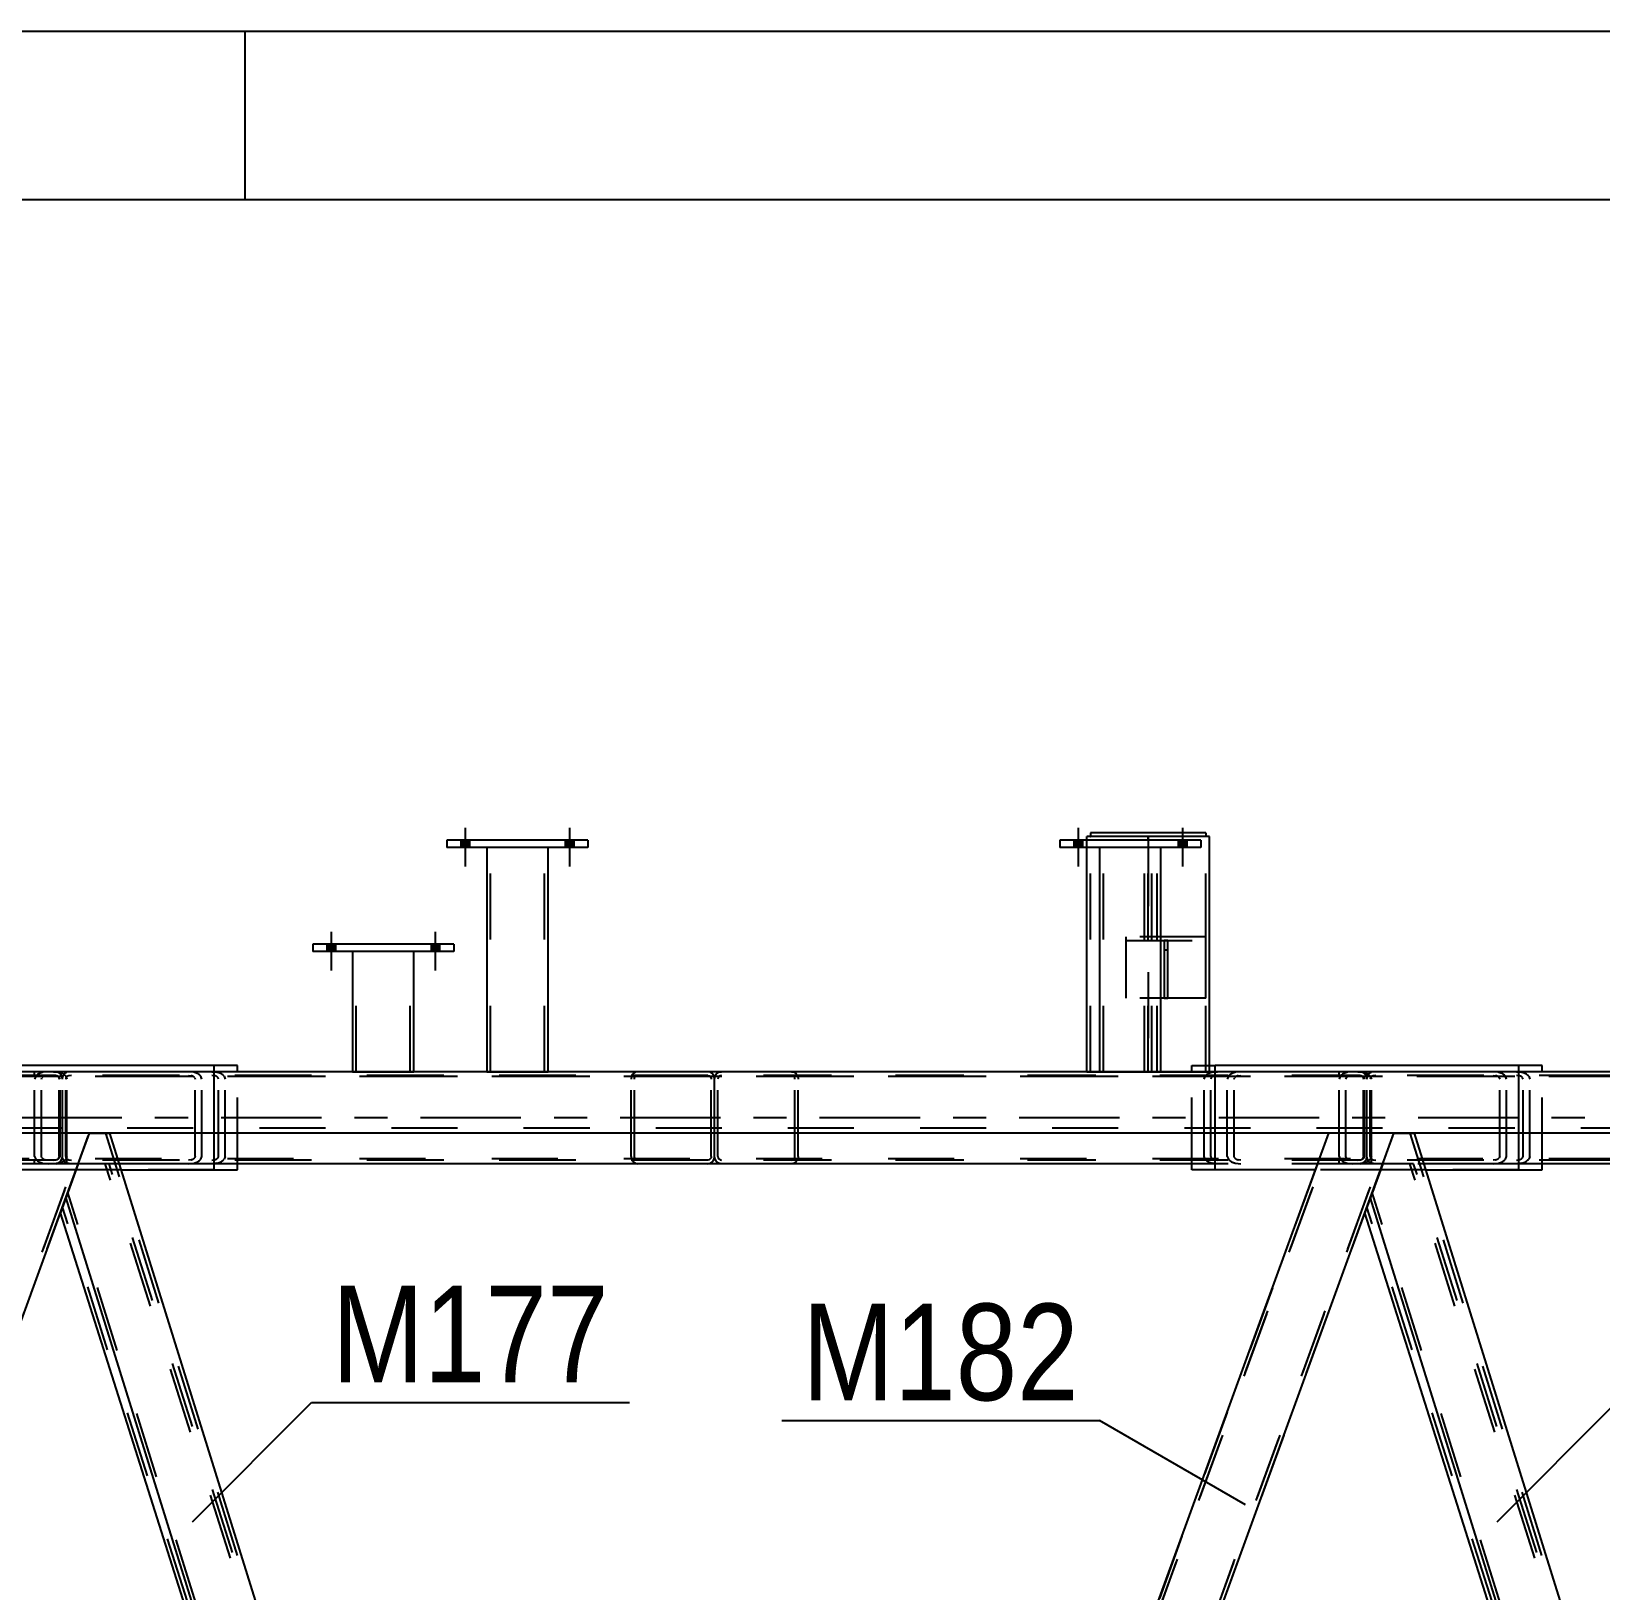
# Model space of a CAD drawing. Header units: millimetres. Extents: x -857 to 332, y -866 to -25.
# Drawn here: x 116.01 to 162.56, y -71.3 to -25.05 of the extents above; entities that cross this region are included whole.
import ezdxf

# ---------------------------------------------------------------- set-up
doc = ezdxf.new("R2010")
doc.units = ezdxf.units.MM
doc.linetypes.add('DXK_LINE_DOT2', pattern=[3.9198, 1.9599, -1.9599])
doc.linetypes.add('DXK_LINE_DOT3', pattern=[5.9187, 2.979, -0.9799, 0.9799, -0.9799])
doc.styles.add('Arial Narrow', font='ARIALN.TTF', dxfattribs={"height": 0.2})

# ---------------------------------------------------------------- blocks, each defined once
blk = doc.blocks.new('Unknown-570386455-1132')
at = {"color": 5, "linetype": 'Continuous'}
for p, q in [((332.353, -25.051), (-856.647, -25.051)), ((122.353, -30.051), (122.353, -25.051)), ((327.353, -30.051), (-851.647, -30.051))]:
    blk.add_line(p, q, dxfattribs=at)
blk = doc.blocks.new('Bolt-570386455-10453 - 10439')
at = {"linetype": 'Continuous'}
for points in [[(125.027, -52.126), (124.773, -52.126), (124.773, -52.344), (125.027, -52.344)], [(125.027, -52.126), (124.773, -52.126), (124.773, -52.344), (125.027, -52.344)], [(128.118, -52.126), (127.864, -52.126), (127.864, -52.344), (128.118, -52.344)], [(128.118, -52.126), (127.864, -52.126), (127.864, -52.344), (128.118, -52.344)]]:
    blk.add_hatch(color=1, dxfattribs=at).paths.add_polyline_path(points)
at = {"color": 1, "linetype": 'Continuous'}
for p, q in [((124.773, -52.126), (124.773, -52.344)), ((124.773, -52.126), (124.773, -52.344)), ((124.9, -51.763), (124.9, -52.908)), ((124.9, -51.763), (124.9, -52.908)), ((125.027, -52.126), (125.027, -52.344)), ((125.027, -52.126), (125.027, -52.344)), ((127.864, -52.126), (127.864, -52.344)), ((127.864, -52.126), (127.864, -52.344)), ((127.991, -51.763), (127.991, -52.908)), ((127.991, -51.763), (127.991, -52.908)), ((128.118, -52.126), (128.118, -52.344)), ((128.118, -52.126), (128.118, -52.344))]:
    blk.add_line(p, q, dxfattribs=at)
blk = doc.blocks.new('Bolt-570386455-10510 - 10439')
at = {"linetype": 'Continuous'}
for points in [[(129.007, -49.036), (128.752, -49.036), (128.752, -49.255), (129.007, -49.255)], [(129.007, -49.036), (128.752, -49.036), (128.752, -49.255), (129.007, -49.255)], [(132.098, -49.036), (131.843, -49.036), (131.843, -49.255), (132.098, -49.255)], [(132.098, -49.036), (131.843, -49.036), (131.843, -49.255), (132.098, -49.255)]]:
    blk.add_hatch(color=1, dxfattribs=at).paths.add_polyline_path(points)
at = {"color": 1, "linetype": 'Continuous'}
for p, q in [((128.88, -48.673), (128.88, -49.818)), ((128.88, -48.673), (128.88, -49.818)), ((131.971, -48.673), (131.971, -49.818)), ((131.971, -48.673), (131.971, -49.818)), ((128.752, -49.036), (128.752, -49.255)), ((128.752, -49.036), (128.752, -49.255)), ((129.007, -49.036), (129.007, -49.255)), ((129.007, -49.036), (129.007, -49.255)), ((131.843, -49.036), (131.843, -49.255)), ((131.843, -49.036), (131.843, -49.255)), ((132.098, -49.036), (132.098, -49.255)), ((132.098, -49.036), (132.098, -49.255))]:
    blk.add_line(p, q, dxfattribs=at)
blk = doc.blocks.new('Part-570386455-10886 - 10439')
at = {"color": 2, "linetype": 'Continuous'}
for p, q in [((150.843, -48.818), (147.425, -48.818)), ((147.425, -48.818), (147.425, -48.927)), ((150.843, -48.818), (150.843, -48.927)), ((149.168, -48.927), (149.101, -48.927))]:
    blk.add_line(p, q, dxfattribs=at)
at = {"color": 7, "linetype": 'DXK_LINE_DOT2'}
for p, q in [((149.101, -48.927), (147.425, -48.927)), ((150.843, -48.927), (149.168, -48.927))]:
    blk.add_line(p, q, dxfattribs=at)
blk = doc.blocks.new('Part-570386455-10505 - 10439')
at = {"color": 7, "linetype": 'DXK_LINE_DOT2'}
for p, q in [((150.846, -51.908), (148.482, -51.908)), ((148.482, -53.726), (148.482, -51.908)), ((148.482, -52.017), (150.846, -52.017)), ((150.846, -53.726), (150.846, -51.908)), ((150.846, -53.726), (148.482, -53.726))]:
    blk.add_line(p, q, dxfattribs=at)
blk = doc.blocks.new('Bolt-570386455-10509 - 10439')
at = {"linetype": 'Continuous'}
for points in [[(129.007, -49.036), (128.752, -49.036), (128.752, -49.255), (129.007, -49.255)], [(129.007, -49.036), (128.752, -49.036), (128.752, -49.255), (129.007, -49.255)], [(132.098, -49.036), (131.843, -49.036), (131.843, -49.255), (132.098, -49.255)], [(132.098, -49.036), (131.843, -49.036), (131.843, -49.255), (132.098, -49.255)]]:
    blk.add_hatch(color=1, dxfattribs=at).paths.add_polyline_path(points)
at = {"color": 1, "linetype": 'Continuous'}
for p, q in [((128.88, -48.673), (128.88, -49.818)), ((128.88, -48.673), (128.88, -49.818)), ((131.971, -48.673), (131.971, -49.818)), ((131.971, -48.673), (131.971, -49.818)), ((128.752, -49.036), (128.752, -49.255)), ((128.752, -49.036), (128.752, -49.255)), ((129.007, -49.036), (129.007, -49.255)), ((129.007, -49.036), (129.007, -49.255)), ((131.843, -49.036), (131.843, -49.255)), ((131.843, -49.036), (131.843, -49.255)), ((132.098, -49.036), (132.098, -49.255)), ((132.098, -49.036), (132.098, -49.255))]:
    blk.add_line(p, q, dxfattribs=at)
blk = doc.blocks.new('Bolt-570386455-10511 - 10439')
at = {"linetype": 'Continuous'}
for points in [[(147.189, -49.036), (146.934, -49.036), (146.934, -49.255), (147.189, -49.255)], [(147.189, -49.036), (146.934, -49.036), (146.934, -49.255), (147.189, -49.255)], [(150.28, -49.036), (150.025, -49.036), (150.025, -49.255), (150.28, -49.255)], [(150.28, -49.036), (150.025, -49.036), (150.025, -49.255), (150.28, -49.255)]]:
    blk.add_hatch(color=1, dxfattribs=at).paths.add_polyline_path(points)
at = {"color": 1, "linetype": 'Continuous'}
for p, q in [((147.061, -48.673), (147.061, -49.818)), ((147.061, -48.673), (147.061, -49.818)), ((150.152, -48.673), (150.152, -49.818)), ((150.152, -48.673), (150.152, -49.818)), ((146.934, -49.036), (146.934, -49.255)), ((146.934, -49.036), (146.934, -49.255)), ((147.189, -49.036), (147.189, -49.255)), ((147.189, -49.036), (147.189, -49.255)), ((150.025, -49.036), (150.025, -49.255)), ((150.025, -49.036), (150.025, -49.255)), ((150.28, -49.036), (150.28, -49.255)), ((150.28, -49.036), (150.28, -49.255))]:
    blk.add_line(p, q, dxfattribs=at)
blk = doc.blocks.new('Part-570386455-10634 - 10439')
at = {"color": 2, "linetype": 'Continuous'}
for p, q in [((125.536, -52.344), (125.536, -55.909)), ((127.354, -55.909), (127.354, -52.344))]:
    blk.add_line(p, q, dxfattribs=at)
at = {"color": 7, "linetype": 'DXK_LINE_DOT2'}
for p, q in [((127.354, -52.344), (125.536, -52.344)), ((125.553, -52.344), (125.536, -52.344)), ((125.645, -55.911), (125.645, -52.344)), ((127.245, -55.911), (127.245, -52.344)), ((125.536, -55.909), (125.536, -55.911)), ((125.536, -55.911), (127.354, -55.911)), ((127.354, -55.911), (127.354, -55.909)), ((127.354, -55.909), (127.354, -55.911))]:
    blk.add_line(p, q, dxfattribs=at)
blk = doc.blocks.new('Part-570386455-10664 - 10439')
at = {"color": 7, "linetype": 'DXK_LINE_DOT2'}
for p, q in [((132.516, -49.036), (128.334, -49.036)), ((128.334, -49.036), (128.334, -49.255)), ((132.516, -49.255), (128.334, -49.255)), ((132.516, -49.036), (132.516, -49.255))]:
    blk.add_line(p, q, dxfattribs=at)
blk = doc.blocks.new('Part-570386455-10667 - 10439')
at = {"color": 7, "linetype": 'DXK_LINE_DOT2'}
for p, q in [((131.334, -49.255), (129.516, -49.255)), ((129.516, -49.255), (129.516, -55.91)), ((129.516, -49.255), (129.533, -49.255)), ((129.625, -55.91), (129.625, -49.255)), ((131.225, -55.91), (131.225, -49.255)), ((131.334, -55.91), (131.334, -49.255)), ((129.516, -55.91), (131.334, -55.91)), ((129.533, -55.91), (129.516, -55.91))]:
    blk.add_line(p, q, dxfattribs=at)
blk = doc.blocks.new('Part-570386455-10670 - 10439')
at = {"color": 2, "linetype": 'Continuous'}
for p, q in [((132.516, -49.036), (128.334, -49.036)), ((128.334, -49.036), (128.334, -49.255)), ((132.516, -49.255), (128.334, -49.255)), ((132.516, -49.036), (132.516, -49.255))]:
    blk.add_line(p, q, dxfattribs=at)
blk = doc.blocks.new('Part-570386455-10673 - 10439')
at = {"color": 2, "linetype": 'Continuous'}
for p, q in [((129.516, -49.255), (129.516, -55.91)), ((131.334, -55.91), (131.334, -49.255)), ((131.116, -55.91), (129.516, -55.91)), ((131.318, -55.91), (131.116, -55.91)), ((131.318, -55.91), (131.334, -55.91))]:
    blk.add_line(p, q, dxfattribs=at)
at = {"color": 7, "linetype": 'DXK_LINE_DOT2'}
for p, q in [((131.334, -49.255), (129.516, -49.255)), ((129.625, -55.91), (129.625, -49.255)), ((131.225, -55.91), (131.225, -49.255)), ((129.516, -55.91), (129.533, -55.91)), ((129.625, -55.91), (129.633, -55.91)), ((129.633, -55.91), (129.651, -55.91)), ((129.651, -55.91), (129.657, -55.91)), ((131.116, -55.91), (131.27, -55.91))]:
    blk.add_line(p, q, dxfattribs=at)
blk = doc.blocks.new('Part-570386455-10676 - 10439')
at = {"color": 2, "linetype": 'Continuous'}
for p, q in [((149.134, -49.036), (149.134, -48.927)), ((150.952, -48.927), (149.168, -48.927)), ((150.952, -55.728), (150.952, -48.927))]:
    blk.add_line(p, q, dxfattribs=at)
at = {"color": 7, "linetype": 'DXK_LINE_DOT2'}
for p, q in [((149.151, -48.927), (149.134, -48.927)), ((149.134, -48.927), (149.151, -48.927)), ((149.134, -49.036), (149.134, -55.911)), ((149.168, -48.927), (149.151, -48.927)), ((149.151, -48.927), (149.168, -48.927)), ((149.243, -55.911), (149.243, -48.927)), ((150.843, -55.911), (150.843, -48.927)), ((150.952, -55.911), (150.952, -55.728)), ((149.134, -55.911), (150.952, -55.911))]:
    blk.add_line(p, q, dxfattribs=at)
blk = doc.blocks.new('Part-570386455-10679 - 10439')
at = {"color": 2, "linetype": 'Continuous'}
for p, q in [((150.698, -49.036), (146.516, -49.036)), ((146.516, -49.036), (146.516, -49.255)), ((150.698, -49.255), (146.516, -49.255)), ((150.698, -49.036), (150.698, -49.255))]:
    blk.add_line(p, q, dxfattribs=at)
blk = doc.blocks.new('Part-570386455-10682 - 10439')
at = {"color": 2, "linetype": 'Continuous'}
for p, q in [((147.698, -49.255), (147.698, -55.91)), ((149.516, -55.91), (149.516, -49.255)), ((149.298, -55.91), (147.698, -55.91)), ((149.499, -55.91), (149.298, -55.91)), ((149.499, -55.91), (149.516, -55.91))]:
    blk.add_line(p, q, dxfattribs=at)
at = {"color": 7, "linetype": 'DXK_LINE_DOT2'}
for p, q in [((149.516, -49.255), (147.698, -49.255)), ((147.807, -55.91), (147.807, -49.255)), ((149.407, -55.91), (149.407, -49.255)), ((147.698, -55.91), (147.714, -55.91)), ((147.807, -55.91), (147.815, -55.91)), ((147.815, -55.91), (147.833, -55.91)), ((147.833, -55.91), (147.839, -55.91)), ((149.298, -55.91), (149.452, -55.91))]:
    blk.add_line(p, q, dxfattribs=at)
blk = doc.blocks.new('Part-570386455-10749 - 10439')
at = {"color": 7, "linetype": 'DXK_LINE_DOT2'}
for p, q in [((154.162, -58.637), (134.474, -112.728)), ((134.591, -112.728), (154.278, -58.637)), ((136.293, -112.728), (155.981, -58.637)), ((136.409, -112.728), (156.097, -58.637)), ((156.097, -58.637), (154.162, -58.637)), ((154.18, -58.637), (154.162, -58.637))]:
    blk.add_line(p, q, dxfattribs=at)
blk = doc.blocks.new('Part-570386455-10750 - 10439')
at = {"color": 7, "linetype": 'DXK_LINE_DOT2'}
for p, q in [((97.596, -112.728), (117.283, -58.637)), ((97.712, -112.728), (117.399, -58.637)), ((117.399, -58.637), (115.465, -58.637))]:
    blk.add_line(p, q, dxfattribs=at)
blk = doc.blocks.new('Part-570386455-11159 - 10439')
at = {"color": 7, "linetype": 'DXK_LINE_DOT2'}
for p, q in [((117.399, -58.637), (116.869, -60.094)), ((118.314, -58.637), (117.399, -58.637)), ((134.944, -111.439), (118.2, -58.637)), ((135.005, -111.271), (118.314, -58.637)), ((133.674, -112.728), (116.93, -59.926))]:
    blk.add_line(p, q, dxfattribs=at)
at = {"color": 2, "linetype": 'Continuous'}
blk.add_line((133.502, -112.546), (116.869, -60.094), dxfattribs=at)
blk = doc.blocks.new('Part-570386455-10808 - 10439')
at = {"color": 2, "linetype": 'Continuous'}
for p, q in [((155.848, -59.321), (156.428, -57.727)), ((156.428, -57.727), (157.027, -57.727)), ((157.027, -57.727), (173.71, -111.25)), ((155.848, -59.321), (155.725, -59.659)), ((155.725, -59.659), (172.297, -112.827))]:
    blk.add_line(p, q, dxfattribs=at)
at = {"color": 7, "linetype": 'DXK_LINE_DOT2'}
for p, q in [((173.648, -111.419), (156.913, -57.727)), ((155.734, -59.634), (155.848, -59.321)), ((172.411, -112.827), (155.786, -59.49))]:
    blk.add_line(p, q, dxfattribs=at)
blk = doc.blocks.new('Part-570386455-10813 - 10439')
at = {"color": 2, "linetype": 'Continuous'}
for p, q in [((117.15, -59.321), (117.731, -57.727)), ((117.731, -57.727), (118.33, -57.727)), ((118.33, -57.727), (135.012, -111.25)), ((117.15, -59.321), (117.027, -59.659)), ((117.027, -59.659), (133.6, -112.827))]:
    blk.add_line(p, q, dxfattribs=at)
at = {"color": 7, "linetype": 'DXK_LINE_DOT2'}
for p, q in [((134.951, -111.419), (118.215, -57.727)), ((117.037, -59.634), (117.15, -59.321)), ((133.714, -112.827), (117.089, -59.49))]:
    blk.add_line(p, q, dxfattribs=at)
blk = doc.blocks.new('Part-570386455-10843 - 10439')
at = {"color": 7, "linetype": 'DXK_LINE_DOT2'}
for p, q in [((134.554, -112.827), (154.609, -57.727)), ((136.257, -112.827), (156.312, -57.727)), ((155.725, -59.659), (156.428, -57.727))]:
    blk.add_line(p, q, dxfattribs=at)
at = {"color": 2, "linetype": 'Continuous'}
for p, q in [((135.012, -111.25), (154.493, -57.727)), ((156.428, -57.727), (154.493, -57.727)), ((136.373, -112.827), (155.725, -59.659))]:
    blk.add_line(p, q, dxfattribs=at)
blk = doc.blocks.new('Part-570386455-10848 - 10439')
at = {"color": 7, "linetype": 'DXK_LINE_DOT2'}
for p, q in [((97.56, -112.827), (117.614, -57.727)), ((117.027, -59.659), (117.731, -57.727))]:
    blk.add_line(p, q, dxfattribs=at)
at = {"color": 2, "linetype": 'Continuous'}
for p, q in [((117.731, -57.727), (115.796, -57.727)), ((97.676, -112.827), (117.027, -59.659))]:
    blk.add_line(p, q, dxfattribs=at)
blk = doc.blocks.new('Part-570386455-10862 - 10439')
at = {"color": 7, "linetype": 'DXK_LINE_DOT2'}
for p, q in [((301.122, -56.054), (-24.98, -56.054)), ((301.122, -55.909), (-15.939, -55.909)), ((131.334, -55.909), (129.516, -55.909)), ((149.516, -55.909), (147.698, -55.909)), ((301.122, -57.582), (-24.98, -57.582)), ((301.122, -57.727), (38.401, -57.727)), ((118.33, -57.727), (115.796, -57.727)), ((157.027, -57.727), (154.493, -57.727))]:
    blk.add_line(p, q, dxfattribs=at)
at = {"color": 2, "linetype": 'Continuous'}
for p, q in [((129.516, -55.909), (113.152, -55.909)), ((147.698, -55.909), (131.334, -55.909)), ((165.88, -55.909), (149.516, -55.909)), ((154.493, -57.727), (118.33, -57.727)), ((193.19, -57.727), (157.027, -57.727))]:
    blk.add_line(p, q, dxfattribs=at)
blk = doc.blocks.new('Part-570386455-10910 - 10439')
at = {"color": 7, "linetype": 'DXK_LINE_DOT2'}
for p, q in [((149.719, -52.017), (149.61, -52.017)), ((149.61, -52.017), (149.61, -53.726)), ((149.719, -53.726), (149.719, -52.017)), ((149.61, -52.29), (149.719, -52.29)), ((149.61, -53.726), (149.719, -53.726))]:
    blk.add_line(p, q, dxfattribs=at)
blk = doc.blocks.new('Part-570386455-11060 - 10439')
at = {"color": 7, "linetype": 'DXK_LINE_DOT2'}
for p, q in [((77.431, -56.066), (77.409, -56.128)), ((77.409, -58.419), (77.409, -56.128)), ((77.439, -56.044), (77.431, -56.066)), ((77.607, -56.128), (77.622, -56.086)), ((77.607, -58.419), (77.607, -56.128)), ((77.806, -55.91), (77.654, -55.926)), ((77.73, -56.027), (77.806, -56.019)), ((116.663, -55.91), (77.806, -55.91)), ((116.663, -56.019), (77.806, -56.019)), ((82.126, -55.926), (81.974, -55.91)), ((81.974, -56.019), (82.05, -56.027)), ((82.158, -56.086), (82.173, -56.128)), ((82.173, -58.419), (82.173, -56.128)), ((82.349, -56.066), (82.341, -56.044)), ((82.371, -56.128), (82.349, -56.066)), ((82.371, -58.419), (82.371, -56.128)), ((112.097, -56.128), (112.128, -56.044)), ((112.097, -58.419), (112.097, -56.128)), ((112.311, -56.086), (112.296, -56.128)), ((112.296, -58.419), (112.296, -56.128)), ((112.343, -55.926), (112.495, -55.91)), ((112.495, -56.019), (112.419, -56.027)), ((116.663, -55.91), (116.815, -55.926)), ((116.739, -56.027), (116.663, -56.019)), ((116.862, -56.128), (116.847, -56.086)), ((116.862, -58.419), (116.862, -56.128)), ((117.03, -56.044), (117.038, -56.066)), ((117.038, -56.066), (117.06, -56.128)), ((117.06, -58.419), (117.06, -56.128)), ((77.409, -58.419), (77.439, -58.502)), ((77.622, -58.46), (77.607, -58.419)), ((77.654, -58.62), (77.806, -58.637)), ((77.806, -58.528), (77.73, -58.519)), ((116.663, -58.528), (77.806, -58.528)), ((82.735, -58.637), (77.806, -58.637)), ((82.05, -58.519), (81.974, -58.528)), ((81.974, -58.637), (82.126, -58.62)), ((82.173, -58.419), (82.158, -58.46)), ((82.341, -58.502), (82.371, -58.419)), ((116.663, -58.637), (97.778, -58.637)), ((112.128, -58.502), (112.097, -58.419)), ((112.296, -58.419), (112.311, -58.46)), ((112.495, -58.637), (112.343, -58.62)), ((112.419, -58.519), (112.495, -58.528)), ((116.663, -58.528), (116.739, -58.519)), ((116.815, -58.62), (116.663, -58.637)), ((116.847, -58.46), (116.862, -58.419)), ((117.06, -58.419), (117.03, -58.502))]:
    blk.add_line(p, q, dxfattribs=at)
at = {"color": 2, "linetype": 'Continuous'}
blk.add_line((97.778, -58.637), (82.735, -58.637), dxfattribs=at)
at = {"color": 7, "linetype": 'DXK_LINE_DOT2'}
for centre, radius, start, end in [((77.715, -56.292), 0.371, 99.5182, 138.0638), ((77.76, -56.21), 0.186, 99.5182, 138.0638), ((82.02, -56.21), 0.186, 41.9362, 80.4818), ((82.065, -56.292), 0.371, 41.9362, 80.4818), ((112.404, -56.292), 0.371, 99.5182, 138.0638), ((112.449, -56.21), 0.186, 99.5182, 138.0638), ((116.708, -56.21), 0.186, 41.9362, 80.4818), ((116.754, -56.292), 0.371, 41.9362, 80.4818), ((77.715, -58.254), 0.371, 221.9362, 260.4818), ((77.76, -58.336), 0.186, 221.9362, 260.4818), ((82.02, -58.336), 0.186, 279.5182, 318.0638), ((82.065, -58.254), 0.371, 279.5182, 318.0638), ((112.404, -58.254), 0.371, 221.9362, 260.4818), ((112.449, -58.336), 0.186, 221.9362, 260.4818), ((116.708, -58.336), 0.186, 279.5182, 318.0638), ((116.754, -58.254), 0.371, 279.5182, 318.0638)]:
    blk.add_arc(centre, radius, start, end, dxfattribs=at)
blk = doc.blocks.new('Part-570386455-11054 - 10439')
at = {"color": 7, "linetype": 'DXK_LINE_DOT2'}
for p, q in [((116.128, -56.066), (116.106, -56.128)), ((116.106, -58.419), (116.106, -56.128)), ((116.136, -56.044), (116.128, -56.066)), ((116.304, -56.128), (116.32, -56.086)), ((116.304, -58.419), (116.304, -56.128)), ((116.503, -55.91), (116.351, -55.926)), ((116.427, -56.027), (116.503, -56.019)), ((155.361, -55.91), (116.503, -55.91)), ((155.361, -56.019), (116.503, -56.019)), ((120.824, -55.926), (120.672, -55.91)), ((120.672, -56.019), (120.748, -56.027)), ((120.855, -56.086), (120.87, -56.128)), ((120.87, -58.419), (120.87, -56.128)), ((121.046, -56.066), (121.038, -56.044)), ((121.069, -56.128), (121.046, -56.066)), ((121.069, -58.419), (121.069, -56.128)), ((150.795, -56.128), (150.825, -56.044)), ((150.795, -58.419), (150.795, -56.128)), ((151.008, -56.086), (150.993, -56.128)), ((150.993, -58.419), (150.993, -56.128)), ((151.04, -55.926), (151.192, -55.91)), ((151.192, -56.019), (151.116, -56.027)), ((155.361, -55.91), (155.513, -55.926)), ((155.437, -56.027), (155.361, -56.019)), ((155.559, -56.128), (155.544, -56.086)), ((155.559, -58.419), (155.559, -56.128)), ((155.727, -56.044), (155.735, -56.066)), ((155.735, -56.066), (155.758, -56.128)), ((155.758, -58.419), (155.758, -56.128)), ((116.106, -58.419), (116.136, -58.502)), ((116.32, -58.46), (116.304, -58.419)), ((116.351, -58.62), (116.503, -58.637)), ((116.503, -58.528), (116.427, -58.519)), ((155.361, -58.528), (116.503, -58.528)), ((121.432, -58.637), (116.503, -58.637)), ((120.748, -58.519), (120.672, -58.528)), ((120.672, -58.637), (120.824, -58.62)), ((120.87, -58.419), (120.855, -58.46)), ((121.038, -58.502), (121.069, -58.419)), ((155.361, -58.637), (136.476, -58.637)), ((150.825, -58.502), (150.795, -58.419)), ((150.993, -58.419), (151.008, -58.46)), ((151.192, -58.637), (151.04, -58.62)), ((151.116, -58.519), (151.192, -58.528)), ((155.361, -58.528), (155.437, -58.519)), ((155.513, -58.62), (155.361, -58.637)), ((155.544, -58.46), (155.559, -58.419)), ((155.758, -58.419), (155.727, -58.502))]:
    blk.add_line(p, q, dxfattribs=at)
at = {"color": 2, "linetype": 'Continuous'}
blk.add_line((136.476, -58.637), (121.432, -58.637), dxfattribs=at)
at = {"color": 7, "linetype": 'DXK_LINE_DOT2'}
for centre, radius, start, end in [((116.412, -56.292), 0.371, 99.5182, 138.0638), ((116.458, -56.21), 0.186, 99.5182, 138.0638), ((120.717, -56.21), 0.186, 41.9362, 80.4818), ((120.762, -56.292), 0.371, 41.9362, 80.4818), ((151.101, -56.292), 0.371, 99.5182, 138.0638), ((151.147, -56.21), 0.186, 99.5182, 138.0638), ((155.406, -56.21), 0.186, 41.9362, 80.4818), ((155.451, -56.292), 0.371, 41.9362, 80.4818), ((116.412, -58.254), 0.371, 221.9362, 260.4818), ((116.458, -58.336), 0.186, 221.9362, 260.4818), ((120.717, -58.336), 0.186, 279.5182, 318.0638), ((120.762, -58.254), 0.371, 279.5182, 318.0638), ((151.101, -58.254), 0.371, 221.9362, 260.4818), ((151.147, -58.336), 0.186, 221.9362, 260.4818), ((155.406, -58.336), 0.186, 279.5182, 318.0638), ((155.451, -58.254), 0.371, 279.5182, 318.0638)]:
    blk.add_arc(centre, radius, start, end, dxfattribs=at)
blk = doc.blocks.new('Part-570386455-11057 - 10439')
at = {"color": 7, "linetype": 'DXK_LINE_DOT2'}
for p, q in [((136.277, -56.128), (136.292, -56.044)), ((136.277, -57.727), (136.277, -56.128)), ((136.292, -56.044), (136.335, -55.973)), ((136.335, -55.973), (136.4, -55.926)), ((136.384, -56.086), (136.376, -56.128)), ((136.376, -58.419), (136.376, -56.128)), ((136.405, -56.051), (136.384, -56.086)), ((136.4, -55.926), (136.476, -55.91)), ((136.438, -56.027), (136.405, -56.051)), ((136.476, -56.019), (136.438, -56.027)), ((155.427, -55.91), (136.476, -55.91)), ((155.427, -56.019), (136.476, -56.019)), ((138.56, -55.91), (138.636, -55.926)), ((138.598, -56.027), (138.56, -56.019)), ((138.63, -56.051), (138.598, -56.027)), ((138.652, -56.086), (138.63, -56.051)), ((138.636, -55.926), (138.7, -55.973)), ((138.659, -56.128), (138.652, -56.086)), ((138.659, -58.419), (138.659, -56.128)), ((138.7, -55.973), (138.743, -56.044)), ((138.743, -56.044), (138.758, -56.128)), ((138.758, -58.419), (138.758, -56.128)), ((151.508, -56.066), (151.485, -56.128)), ((151.485, -58.419), (151.485, -56.128)), ((151.516, -56.044), (151.508, -56.066)), ((151.684, -56.128), (151.699, -56.086)), ((151.684, -58.419), (151.684, -56.128)), ((151.882, -55.91), (151.731, -55.926)), ((151.807, -56.027), (151.882, -56.019)), ((154.803, -56.019), (154.803, -55.91)), ((155.503, -55.926), (155.427, -55.91)), ((155.427, -56.019), (155.465, -56.027)), ((155.465, -56.027), (155.497, -56.051)), ((155.497, -56.051), (155.519, -56.086)), ((155.568, -55.973), (155.503, -55.926)), ((155.519, -56.086), (155.526, -56.128)), ((155.526, -58.419), (155.526, -56.128)), ((155.611, -56.044), (155.568, -55.973)), ((155.626, -56.128), (155.611, -56.044)), ((155.626, -58.419), (155.626, -56.128)), ((136.376, -58.419), (136.384, -58.46)), ((136.384, -58.46), (136.405, -58.496)), ((136.405, -58.496), (136.438, -58.519)), ((136.438, -58.519), (136.476, -58.528)), ((155.427, -58.528), (136.476, -58.528)), ((138.56, -58.528), (138.598, -58.519)), ((138.636, -58.62), (138.56, -58.637)), ((138.598, -58.519), (138.63, -58.496)), ((138.63, -58.496), (138.652, -58.46)), ((138.7, -58.573), (138.636, -58.62)), ((138.652, -58.46), (138.659, -58.419)), ((138.743, -58.502), (138.7, -58.573)), ((138.758, -58.419), (138.743, -58.502)), ((155.427, -58.637), (151.122, -58.637)), ((151.485, -58.419), (151.516, -58.502)), ((151.699, -58.46), (151.684, -58.419)), ((151.731, -58.62), (151.882, -58.637)), ((151.882, -58.528), (151.807, -58.519)), ((154.803, -58.637), (154.803, -58.528)), ((155.465, -58.519), (155.427, -58.528)), ((155.427, -58.637), (155.503, -58.62)), ((155.497, -58.496), (155.465, -58.519)), ((155.519, -58.46), (155.497, -58.496)), ((155.503, -58.62), (155.568, -58.573)), ((155.526, -58.419), (155.519, -58.46)), ((155.568, -58.573), (155.611, -58.502)), ((155.611, -58.502), (155.626, -58.419))]:
    blk.add_line(p, q, dxfattribs=at)
at = {"color": 2, "linetype": 'Continuous'}
for p, q in [((136.277, -58.419), (136.277, -57.727)), ((136.292, -58.502), (136.277, -58.419)), ((136.335, -58.573), (136.292, -58.502)), ((136.4, -58.62), (136.335, -58.573)), ((136.476, -58.637), (136.4, -58.62)), ((151.122, -58.637), (136.476, -58.637))]:
    blk.add_line(p, q, dxfattribs=at)
at = {"color": 7, "linetype": 'DXK_LINE_DOT2'}
for centre, radius, start, end in [((151.792, -56.292), 0.371, 99.5182, 138.0638), ((151.837, -56.21), 0.186, 99.5182, 138.0638), ((151.792, -58.254), 0.371, 221.9362, 260.4818), ((151.837, -58.336), 0.186, 221.9362, 260.4818)]:
    blk.add_arc(centre, radius, start, end, dxfattribs=at)
blk = doc.blocks.new('Part-570386455-11063 - 10439')
at = {"color": 7, "linetype": 'DXK_LINE_DOT2'}
for p, q in [((97.58, -56.128), (97.595, -56.044)), ((97.58, -57.727), (97.58, -56.128)), ((97.595, -56.044), (97.638, -55.973)), ((97.638, -55.973), (97.702, -55.926)), ((97.686, -56.086), (97.679, -56.128)), ((97.679, -58.419), (97.679, -56.128)), ((97.708, -56.051), (97.686, -56.086)), ((97.702, -55.926), (97.778, -55.91)), ((97.74, -56.027), (97.708, -56.051)), ((97.778, -56.019), (97.74, -56.027)), ((116.73, -55.91), (97.778, -55.91)), ((116.73, -56.019), (97.778, -56.019)), ((99.863, -55.91), (99.939, -55.926)), ((99.901, -56.027), (99.863, -56.019)), ((99.933, -56.051), (99.901, -56.027)), ((99.954, -56.086), (99.933, -56.051)), ((99.939, -55.926), (100.003, -55.973)), ((99.962, -56.128), (99.954, -56.086)), ((99.962, -58.419), (99.962, -56.128)), ((100.003, -55.973), (100.046, -56.044)), ((100.046, -56.044), (100.061, -56.128)), ((100.061, -58.419), (100.061, -56.128)), ((112.811, -56.066), (112.788, -56.128)), ((112.788, -58.419), (112.788, -56.128)), ((112.818, -56.044), (112.811, -56.066)), ((112.987, -56.128), (113.002, -56.086)), ((112.987, -58.419), (112.987, -56.128)), ((113.185, -55.91), (113.033, -55.926)), ((113.109, -56.027), (113.185, -56.019)), ((116.106, -56.019), (116.106, -55.91)), ((116.806, -55.926), (116.73, -55.91)), ((116.73, -56.019), (116.768, -56.027)), ((116.768, -56.027), (116.8, -56.051)), ((116.8, -56.051), (116.822, -56.086)), ((116.87, -55.973), (116.806, -55.926)), ((116.822, -56.086), (116.829, -56.128)), ((116.829, -58.419), (116.829, -56.128)), ((116.913, -56.044), (116.87, -55.973)), ((116.928, -56.128), (116.913, -56.044)), ((116.928, -58.419), (116.928, -56.128)), ((97.679, -58.419), (97.686, -58.46)), ((97.686, -58.46), (97.708, -58.496)), ((97.708, -58.496), (97.74, -58.519)), ((97.74, -58.519), (97.778, -58.528)), ((116.73, -58.528), (97.778, -58.528)), ((99.863, -58.528), (99.901, -58.519)), ((99.939, -58.62), (99.863, -58.637)), ((99.901, -58.519), (99.933, -58.496)), ((99.933, -58.496), (99.954, -58.46)), ((100.003, -58.573), (99.939, -58.62)), ((99.954, -58.46), (99.962, -58.419)), ((100.046, -58.502), (100.003, -58.573)), ((100.061, -58.419), (100.046, -58.502)), ((116.73, -58.637), (112.424, -58.637)), ((112.788, -58.419), (112.818, -58.502)), ((113.002, -58.46), (112.987, -58.419)), ((113.033, -58.62), (113.185, -58.637)), ((113.185, -58.528), (113.109, -58.519)), ((116.106, -58.637), (116.106, -58.528)), ((116.768, -58.519), (116.73, -58.528)), ((116.73, -58.637), (116.806, -58.62)), ((116.8, -58.496), (116.768, -58.519)), ((116.822, -58.46), (116.8, -58.496)), ((116.806, -58.62), (116.87, -58.573)), ((116.829, -58.419), (116.822, -58.46)), ((116.87, -58.573), (116.913, -58.502)), ((116.913, -58.502), (116.928, -58.419))]:
    blk.add_line(p, q, dxfattribs=at)
at = {"color": 2, "linetype": 'Continuous'}
for p, q in [((97.58, -58.419), (97.58, -57.727)), ((97.595, -58.502), (97.58, -58.419)), ((97.638, -58.573), (97.595, -58.502)), ((97.702, -58.62), (97.638, -58.573)), ((97.778, -58.637), (97.702, -58.62)), ((112.424, -58.637), (97.778, -58.637))]:
    blk.add_line(p, q, dxfattribs=at)
at = {"color": 7, "linetype": 'DXK_LINE_DOT2'}
for centre, radius, start, end in [((113.095, -56.292), 0.371, 99.5182, 138.0638), ((113.14, -56.21), 0.186, 99.5182, 138.0638), ((113.095, -58.254), 0.371, 221.9362, 260.4818), ((113.14, -58.336), 0.186, 221.9362, 260.4818)]:
    blk.add_arc(centre, radius, start, end, dxfattribs=at)
blk = doc.blocks.new('Part-570386455-11115 - 10439')
at = {"color": 7, "linetype": 'DXK_LINE_DOT2'}
for p, q in [((296.256, -55.909), (-17.473, -55.91)), ((296.256, -56.055), (-17.473, -56.055)), ((296.256, -58.491), (-17.473, -58.491)), ((276.912, -58.637), (-4.358, -58.637))]:
    blk.add_line(p, q, dxfattribs=at)
at = {"color": 7, "linetype": 'DXK_LINE_DOT3'}
blk.add_line((296.256, -57.273), (-17.473, -57.273), dxfattribs=at)
blk = doc.blocks.new('Part-570386455-11145 - 10439')
at = {"color": 2, "linetype": 'Continuous'}
for p, q in [((150.431, -55.909), (150.431, -55.728)), ((150.431, -55.728), (151.122, -55.728)), ((160.82, -55.728), (160.13, -55.728)), ((160.82, -55.909), (160.82, -55.728)), ((150.431, -58.819), (150.431, -58.637)), ((160.82, -58.819), (160.82, -58.637)), ((151.122, -58.819), (150.431, -58.819)), ((160.13, -58.819), (160.82, -58.819))]:
    blk.add_line(p, q, dxfattribs=at)
at = {"color": 7, "linetype": 'DXK_LINE_DOT2'}
for p, q in [((160.13, -55.728), (151.122, -55.728)), ((150.431, -58.637), (150.431, -55.909)), ((160.82, -58.637), (160.82, -55.909)), ((160.13, -58.819), (151.122, -58.819))]:
    blk.add_line(p, q, dxfattribs=at)
blk = doc.blocks.new('Part-570386455-11148 - 10439')
at = {"color": 7, "linetype": 'DXK_LINE_DOT2'}
for p, q in [((111.734, -58.637), (111.734, -55.728)), ((121.432, -55.728), (111.734, -55.728)), ((122.123, -58.637), (122.123, -55.909)), ((121.432, -58.819), (112.424, -58.819))]:
    blk.add_line(p, q, dxfattribs=at)
at = {"color": 2, "linetype": 'Continuous'}
for p, q in [((122.123, -55.728), (121.432, -55.728)), ((122.123, -55.909), (122.123, -55.728)), ((111.734, -58.819), (111.734, -58.637)), ((122.123, -58.819), (122.123, -58.637)), ((112.424, -58.819), (111.734, -58.819)), ((121.432, -58.819), (122.123, -58.819))]:
    blk.add_line(p, q, dxfattribs=at)
blk = doc.blocks.new('Part-570386455-11160 - 10439')
at = {"color": 7, "linetype": 'DXK_LINE_DOT2'}
for p, q in [((156.097, -58.637), (155.567, -60.094)), ((157.012, -58.637), (156.097, -58.637)), ((173.641, -111.439), (156.897, -58.637)), ((173.702, -111.271), (157.012, -58.637)), ((172.371, -112.728), (155.628, -59.926))]:
    blk.add_line(p, q, dxfattribs=at)
at = {"color": 2, "linetype": 'Continuous'}
blk.add_line((172.199, -112.546), (155.567, -60.094), dxfattribs=at)
blk = doc.blocks.new('Part-570386455-11180 - 10439')
at = {"color": 7, "linetype": 'DXK_LINE_DOT2'}
for p, q in [((154.826, -56.066), (154.803, -56.128)), ((154.803, -58.419), (154.803, -56.128)), ((154.834, -56.044), (154.826, -56.066)), ((155.002, -56.128), (155.017, -56.086)), ((155.002, -58.419), (155.002, -56.128)), ((155.2, -55.91), (155.048, -55.926)), ((155.124, -56.027), (155.2, -56.019)), ((194.058, -55.91), (155.2, -55.91)), ((194.058, -56.019), (155.2, -56.019)), ((159.521, -55.926), (159.369, -55.91)), ((159.369, -56.019), (159.445, -56.027)), ((159.552, -56.086), (159.568, -56.128)), ((159.568, -58.419), (159.568, -56.128)), ((159.744, -56.066), (159.736, -56.044)), ((159.766, -56.128), (159.744, -56.066)), ((159.766, -58.419), (159.766, -56.128)), ((189.492, -56.128), (189.522, -56.044)), ((189.492, -58.419), (189.492, -56.128)), ((189.706, -56.086), (189.691, -56.128)), ((189.691, -58.419), (189.691, -56.128)), ((189.737, -55.926), (189.889, -55.91)), ((189.889, -56.019), (189.813, -56.027)), ((194.058, -55.91), (194.21, -55.926)), ((194.134, -56.027), (194.058, -56.019)), ((194.256, -56.128), (194.241, -56.086)), ((194.256, -58.419), (194.256, -56.128)), ((194.425, -56.044), (194.432, -56.066)), ((194.432, -56.066), (194.455, -56.128)), ((194.455, -58.419), (194.455, -56.128)), ((154.803, -58.419), (154.834, -58.502)), ((155.017, -58.46), (155.002, -58.419)), ((155.048, -58.62), (155.2, -58.637)), ((155.2, -58.528), (155.124, -58.519)), ((194.058, -58.528), (155.2, -58.528)), ((160.13, -58.637), (155.2, -58.637)), ((159.445, -58.519), (159.369, -58.528)), ((159.369, -58.637), (159.521, -58.62)), ((159.568, -58.419), (159.552, -58.46)), ((159.736, -58.502), (159.766, -58.419)), ((194.058, -58.637), (175.173, -58.637)), ((189.522, -58.502), (189.492, -58.419)), ((189.691, -58.419), (189.706, -58.46)), ((189.889, -58.637), (189.737, -58.62)), ((189.813, -58.519), (189.889, -58.528)), ((194.058, -58.528), (194.134, -58.519)), ((194.21, -58.62), (194.058, -58.637)), ((194.241, -58.46), (194.256, -58.419)), ((194.455, -58.419), (194.425, -58.502))]:
    blk.add_line(p, q, dxfattribs=at)
at = {"color": 2, "linetype": 'Continuous'}
blk.add_line((175.173, -58.637), (160.13, -58.637), dxfattribs=at)
at = {"color": 7, "linetype": 'DXK_LINE_DOT2'}
for centre, radius, start, end in [((155.11, -56.292), 0.371, 99.5182, 138.0638), ((155.155, -56.21), 0.186, 99.5182, 138.0638), ((159.414, -56.21), 0.186, 41.9362, 80.4818), ((159.46, -56.292), 0.371, 41.9362, 80.4818), ((189.799, -56.292), 0.371, 99.5182, 138.0638), ((189.844, -56.21), 0.186, 99.5182, 138.0638), ((194.103, -56.21), 0.186, 41.9362, 80.4818), ((194.148, -56.292), 0.371, 41.9362, 80.4818), ((155.11, -58.254), 0.371, 221.9362, 260.4818), ((155.155, -58.336), 0.186, 221.9362, 260.4818), ((159.414, -58.336), 0.186, 279.5182, 318.0638), ((159.46, -58.254), 0.371, 279.5182, 318.0638), ((189.799, -58.254), 0.371, 221.9362, 260.4818), ((189.844, -58.336), 0.186, 221.9362, 260.4818), ((194.103, -58.336), 0.186, 279.5182, 318.0638), ((194.148, -58.254), 0.371, 279.5182, 318.0638)]:
    blk.add_arc(centre, radius, start, end, dxfattribs=at)
blk = doc.blocks.new('Part-570386455-11199 - 10439')
at = {"color": 2, "linetype": 'Continuous'}
for p, q in [((160.13, -55.728), (151.122, -55.728)), ((151.122, -55.909), (151.122, -55.728)), ((160.13, -55.909), (160.13, -55.728)), ((151.122, -58.819), (151.122, -57.727)), ((160.13, -58.819), (160.13, -57.727)), ((154.096, -58.819), (151.122, -58.819)), ((157.367, -58.819), (160.13, -58.819))]:
    blk.add_line(p, q, dxfattribs=at)
at = {"color": 7, "linetype": 'DXK_LINE_DOT2'}
for p, q in [((151.122, -57.727), (151.122, -55.909)), ((160.13, -57.727), (160.13, -55.909)), ((157.367, -58.819), (154.096, -58.819))]:
    blk.add_line(p, q, dxfattribs=at)
blk = doc.blocks.new('Part-570386455-11214 - 10439')
at = {"color": 2, "linetype": 'Continuous'}
for p, q in [((128.536, -52.126), (124.354, -52.126)), ((124.354, -52.126), (124.354, -52.344)), ((128.536, -52.126), (128.536, -52.344)), ((128.536, -52.344), (124.354, -52.344))]:
    blk.add_line(p, q, dxfattribs=at)
blk = doc.blocks.new('Part-570386455-11232 - 10439')
at = {"color": 7, "linetype": 'DXK_LINE_DOT2'}
for p, q in [((112.424, -57.727), (112.424, -55.728)), ((113.152, -55.728), (112.424, -55.728)), ((121.432, -57.727), (121.432, -55.909)), ((118.67, -58.819), (115.398, -58.819))]:
    blk.add_line(p, q, dxfattribs=at)
at = {"color": 2, "linetype": 'Continuous'}
for p, q in [((121.432, -55.728), (113.152, -55.728)), ((121.432, -55.909), (121.432, -55.728)), ((112.424, -58.819), (112.424, -57.727)), ((121.432, -58.819), (121.432, -57.727)), ((115.398, -58.819), (112.424, -58.819)), ((118.67, -58.819), (121.432, -58.819))]:
    blk.add_line(p, q, dxfattribs=at)
blk = doc.blocks.new('Part-570386455-11263 - 10439')
at = {"color": 7, "linetype": 'DXK_LINE_DOT2'}
for p, q in [((116.928, -56.128), (116.943, -56.044)), ((116.928, -58.419), (116.928, -56.128)), ((116.943, -56.044), (116.987, -55.973)), ((116.987, -55.973), (117.051, -55.926)), ((117.035, -56.086), (117.028, -56.128)), ((117.028, -58.419), (117.028, -56.128)), ((117.053, -56.051), (117.035, -56.086)), ((117.051, -55.926), (117.06, -55.924)), ((117.118, -56.027), (117.053, -56.051)), ((117.053, -58.496), (117.053, -56.051)), ((117.194, -55.91), (117.06, -55.924)), ((117.06, -58.622), (117.06, -55.924)), ((117.194, -56.019), (117.118, -56.027)), ((136.079, -55.91), (117.194, -55.91)), ((136.079, -56.019), (117.194, -56.019)), ((121.362, -55.91), (121.514, -55.926)), ((121.438, -56.027), (121.362, -56.019)), ((121.561, -56.128), (121.546, -56.086)), ((121.561, -58.419), (121.561, -56.128)), ((121.729, -56.044), (121.759, -56.128)), ((121.759, -58.419), (121.759, -56.128)), ((133.811, -56.044), (133.796, -56.128)), ((133.796, -58.419), (133.796, -56.128)), ((133.854, -55.973), (133.811, -56.044)), ((133.918, -55.926), (133.854, -55.973)), ((133.895, -56.128), (133.902, -56.086)), ((133.895, -58.419), (133.895, -56.128)), ((133.902, -56.086), (133.924, -56.051)), ((133.994, -55.91), (133.918, -55.926)), ((133.924, -56.051), (133.956, -56.027)), ((133.956, -56.027), (133.994, -56.019)), ((136.155, -55.926), (136.079, -55.91)), ((136.079, -56.019), (136.117, -56.027)), ((136.117, -56.027), (136.149, -56.051)), ((136.149, -56.051), (136.17, -56.086)), ((136.219, -55.973), (136.155, -55.926)), ((136.17, -56.086), (136.178, -56.128)), ((136.178, -58.419), (136.178, -56.128)), ((136.262, -56.044), (136.219, -55.973)), ((136.277, -56.128), (136.262, -56.044)), ((136.277, -58.419), (136.277, -56.128)), ((116.943, -58.502), (116.928, -58.419)), ((116.987, -58.573), (116.943, -58.502)), ((117.051, -58.62), (116.987, -58.573)), ((117.028, -58.419), (117.035, -58.46)), ((117.035, -58.46), (117.053, -58.496)), ((117.06, -58.622), (117.051, -58.62)), ((117.053, -58.496), (117.118, -58.519)), ((117.194, -58.637), (117.06, -58.622)), ((117.118, -58.519), (117.194, -58.528)), ((136.079, -58.528), (117.194, -58.528)), ((136.079, -58.637), (117.194, -58.637)), ((121.362, -58.528), (121.438, -58.519)), ((121.514, -58.62), (121.362, -58.637)), ((121.546, -58.46), (121.561, -58.419)), ((121.759, -58.419), (121.729, -58.502)), ((133.796, -58.419), (133.811, -58.502)), ((133.811, -58.502), (133.854, -58.573)), ((133.854, -58.573), (133.918, -58.62)), ((133.902, -58.46), (133.895, -58.419)), ((133.924, -58.496), (133.902, -58.46)), ((133.918, -58.62), (133.994, -58.637)), ((133.956, -58.519), (133.924, -58.496)), ((133.994, -58.528), (133.956, -58.519)), ((136.117, -58.519), (136.079, -58.528)), ((136.079, -58.637), (136.155, -58.62)), ((136.149, -58.496), (136.117, -58.519)), ((136.17, -58.46), (136.149, -58.496)), ((136.155, -58.62), (136.219, -58.573)), ((136.178, -58.419), (136.17, -58.46)), ((136.219, -58.573), (136.262, -58.502)), ((136.262, -58.502), (136.277, -58.419))]:
    blk.add_line(p, q, dxfattribs=at)
for centre, radius, start, end in [((121.407, -56.21), 0.186, 41.9362, 80.4818), ((121.453, -56.292), 0.371, 41.9362, 80.4818), ((121.407, -58.336), 0.186, 279.5182, 318.0638), ((121.453, -58.254), 0.371, 279.5182, 318.0638)]:
    blk.add_arc(centre, radius, start, end, dxfattribs=at)
blk = doc.blocks.new('Part-570386455-11266 - 10439')
at = {"color": 7, "linetype": 'DXK_LINE_DOT2'}
for p, q in [((155.626, -56.128), (155.641, -56.044)), ((155.626, -58.419), (155.626, -56.128)), ((155.641, -56.044), (155.684, -55.973)), ((155.684, -55.973), (155.748, -55.926)), ((155.733, -56.086), (155.725, -56.128)), ((155.725, -58.419), (155.725, -56.128)), ((155.751, -56.051), (155.733, -56.086)), ((155.748, -55.926), (155.758, -55.924)), ((155.815, -56.027), (155.751, -56.051)), ((155.751, -58.496), (155.751, -56.051)), ((155.891, -55.909), (155.758, -55.924)), ((155.758, -58.622), (155.758, -55.924)), ((155.891, -56.019), (155.815, -56.027)), ((174.776, -55.909), (155.891, -55.909)), ((174.776, -56.019), (155.891, -56.019)), ((160.06, -55.909), (160.212, -55.926)), ((160.136, -56.027), (160.06, -56.019)), ((160.258, -56.128), (160.243, -56.086)), ((160.258, -58.419), (160.258, -56.128)), ((160.426, -56.044), (160.457, -56.128)), ((160.457, -58.419), (160.457, -56.128)), ((172.508, -56.044), (172.493, -56.128)), ((172.493, -58.419), (172.493, -56.128)), ((172.551, -55.973), (172.508, -56.044)), ((172.616, -55.926), (172.551, -55.973)), ((172.592, -56.128), (172.6, -56.086)), ((172.592, -58.419), (172.592, -56.128)), ((172.6, -56.086), (172.621, -56.051)), ((172.692, -55.909), (172.616, -55.926)), ((172.621, -56.051), (172.654, -56.027)), ((172.654, -56.027), (172.692, -56.019)), ((174.852, -55.926), (174.776, -55.909)), ((174.776, -56.019), (174.814, -56.027)), ((174.814, -56.027), (174.846, -56.051)), ((174.846, -56.051), (174.868, -56.086)), ((174.916, -55.973), (174.852, -55.926)), ((174.868, -56.086), (174.875, -56.128)), ((174.875, -58.419), (174.875, -56.128)), ((174.959, -56.044), (174.916, -55.973)), ((174.974, -56.128), (174.959, -56.044)), ((174.974, -58.419), (174.974, -56.128)), ((155.641, -58.502), (155.626, -58.419)), ((155.684, -58.573), (155.641, -58.502)), ((155.748, -58.62), (155.684, -58.573)), ((155.725, -58.419), (155.733, -58.46)), ((155.733, -58.46), (155.751, -58.496)), ((155.758, -58.622), (155.748, -58.62)), ((155.751, -58.496), (155.815, -58.519)), ((155.891, -58.637), (155.758, -58.622)), ((155.815, -58.519), (155.891, -58.528)), ((174.776, -58.528), (155.891, -58.528)), ((174.776, -58.637), (155.891, -58.637)), ((160.06, -58.528), (160.136, -58.519)), ((160.212, -58.62), (160.06, -58.637)), ((160.243, -58.46), (160.258, -58.419)), ((160.457, -58.419), (160.426, -58.502)), ((172.493, -58.419), (172.508, -58.502)), ((172.508, -58.502), (172.551, -58.573)), ((172.551, -58.573), (172.616, -58.62)), ((172.6, -58.46), (172.592, -58.419)), ((172.621, -58.496), (172.6, -58.46)), ((172.616, -58.62), (172.692, -58.637)), ((172.654, -58.519), (172.621, -58.496)), ((172.692, -58.528), (172.654, -58.519)), ((174.814, -58.519), (174.776, -58.528)), ((174.776, -58.637), (174.852, -58.62)), ((174.846, -58.496), (174.814, -58.519)), ((174.868, -58.46), (174.846, -58.496)), ((174.852, -58.62), (174.916, -58.573)), ((174.875, -58.419), (174.868, -58.46)), ((174.916, -58.573), (174.959, -58.502)), ((174.959, -58.502), (174.974, -58.419))]:
    blk.add_line(p, q, dxfattribs=at)
for centre, radius, start, end in [((160.105, -56.21), 0.186, 41.9362, 80.4818), ((160.15, -56.292), 0.371, 41.9362, 80.4818), ((160.105, -58.336), 0.186, 279.5182, 318.0638), ((160.15, -58.254), 0.371, 279.5182, 318.0638)]:
    blk.add_arc(centre, radius, start, end, dxfattribs=at)
blk = doc.blocks.new('Part-570386455-11394 - 10439')
at = {"color": 2, "linetype": 'Continuous'}
for p, q in [((149.101, -48.927), (147.316, -48.927)), ((147.316, -49.036), (147.316, -48.927)), ((147.316, -55.909), (147.316, -49.255)), ((149.134, -48.927), (149.134, -49.036))]:
    blk.add_line(p, q, dxfattribs=at)
at = {"color": 7, "linetype": 'DXK_LINE_DOT2'}
for p, q in [((147.316, -49.255), (147.316, -49.036)), ((147.425, -55.91), (147.425, -48.927)), ((147.425, -48.927), (147.433, -48.927)), ((149.025, -55.91), (149.025, -48.927)), ((149.118, -48.927), (149.101, -48.927)), ((149.118, -48.927), (149.101, -48.927)), ((149.134, -48.927), (149.118, -48.927)), ((149.118, -48.927), (149.134, -48.927)), ((149.134, -55.91), (149.134, -49.036)), ((147.316, -55.91), (147.316, -55.909)), ((147.316, -55.91), (149.134, -55.91))]:
    blk.add_line(p, q, dxfattribs=at)
blk = doc.blocks.new('Mark-570386455-10809 - 10439')
at = {"color": 30, "linetype": 'Continuous'}
for p, q in [((120.788, -69.257), (124.323, -65.721)), ((124.323, -65.721), (133.747, -65.721))]:
    blk.add_line(p, q, dxfattribs=at)
at = {"color": 0}
blk.add_wipeout([(133.147, -65.121), (133.147, -62.121), (124.923, -62.121), (124.923, -65.121)], dxfattribs=at)
blk.add_wipeout([(133.147, -65.121), (133.147, -62.121), (124.923, -62.121), (124.923, -65.121)], dxfattribs=at)
at = {"color": 3, "style": 'Arial Narrow'}
blk.add_text('M177', height=2.8633, dxfattribs=at).set_placement((124.923, -65.121))
blk = doc.blocks.new('Mark-570386455-10839 - 10439')
at = {"color": 30, "linetype": 'Continuous'}
for p in [(138.271, -66.253), (152.025, -68.753)]:
    blk.add_line(p, (147.695, -66.253), dxfattribs=at)
at = {"color": 0}
blk.add_wipeout([(147.095, -65.653), (147.095, -62.653), (138.871, -62.653), (138.871, -65.653)], dxfattribs=at)
blk.add_wipeout([(147.095, -65.653), (147.095, -62.653), (138.871, -62.653), (138.871, -65.653)], dxfattribs=at)
at = {"color": 3, "style": 'Arial Narrow'}
blk.add_text('M182', height=2.8633, dxfattribs=at).set_placement((138.871, -65.653))
blk = doc.blocks.new('Mark-570386455-10804 - 10439')
at = {"color": 30, "linetype": 'Continuous'}
for p, q in [((159.485, -69.257), (163.02, -65.721)), ((163.02, -65.721), (172.444, -65.721))]:
    blk.add_line(p, q, dxfattribs=at)
at = {"color": 0}
blk.add_wipeout([(171.844, -65.121), (171.844, -62.121), (163.62, -62.121), (163.62, -65.121)], dxfattribs=at)
blk.add_wipeout([(171.844, -65.121), (171.844, -62.121), (163.62, -62.121), (163.62, -65.121)], dxfattribs=at)
at = {"color": 3, "style": 'Arial Narrow'}
blk.add_text('M177', height=2.8633, dxfattribs=at).set_placement((163.62, -65.121))

msp = doc.modelspace()

# ---------------------------------------------------------------- block references
for name in ['Unknown-570386455-1132', 'Bolt-570386455-10510 - 10439', 'Bolt-570386455-10509 - 10439', 'Bolt-570386455-10511 - 10439', 'Part-570386455-10886 - 10439', 'Part-570386455-10664 - 10439', 'Part-570386455-10670 - 10439', 'Part-570386455-10667 - 10439', 'Part-570386455-10673 - 10439', 'Part-570386455-10679 - 10439', 'Part-570386455-11394 - 10439', 'Part-570386455-10682 - 10439', 'Part-570386455-10676 - 10439', 'Part-570386455-11214 - 10439', 'Bolt-570386455-10453 - 10439', 'Part-570386455-10505 - 10439', 'Part-570386455-10910 - 10439', 'Part-570386455-10634 - 10439', 'Part-570386455-10862 - 10439', 'Part-570386455-11148 - 10439', 'Part-570386455-11232 - 10439', 'Part-570386455-11145 - 10439', 'Part-570386455-11199 - 10439', 'Part-570386455-11115 - 10439', 'Part-570386455-11060 - 10439', 'Part-570386455-11063 - 10439', 'Part-570386455-11054 - 10439', 'Part-570386455-11263 - 10439', 'Part-570386455-11057 - 10439', 'Part-570386455-11180 - 10439', 'Part-570386455-11266 - 10439', 'Part-570386455-10848 - 10439', 'Part-570386455-10813 - 10439', 'Part-570386455-10843 - 10439', 'Part-570386455-10808 - 10439', 'Part-570386455-10750 - 10439', 'Part-570386455-11159 - 10439', 'Part-570386455-10749 - 10439', 'Part-570386455-11160 - 10439']:
    msp.add_blockref(name, (0, 0))

# ---------------------------------------------------------------- next in the draw order: block references
for name in ['Mark-570386455-10809 - 10439', 'Mark-570386455-10804 - 10439', 'Mark-570386455-10839 - 10439']:
    msp.add_blockref(name, (0, 0))

doc.saveas('drawing.dxf')
